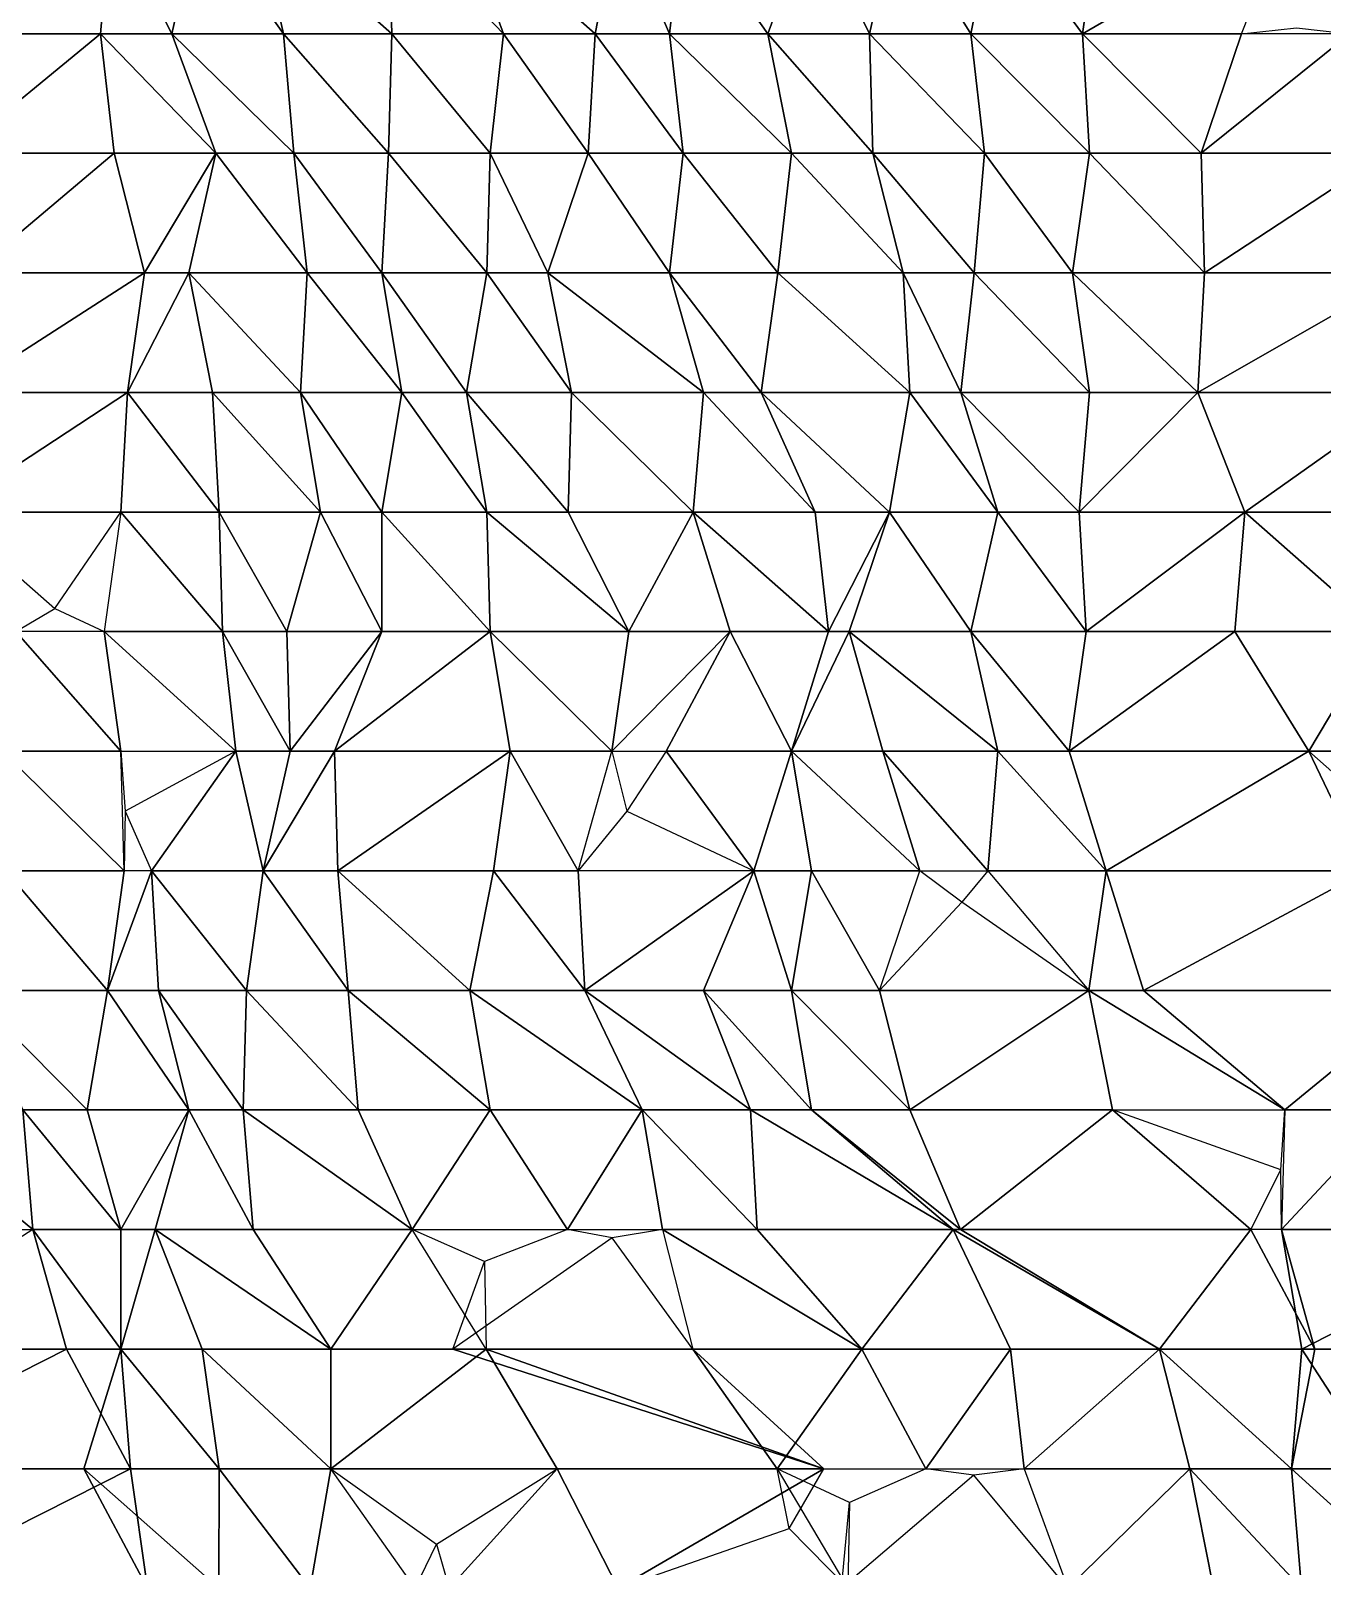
# Model space of a CAD drawing. Header units: metres. Extents: x -317 to 276, y -240 to 234.
# Drawn here: x 91 to 155.8, y 61.1 to 138.2 of the extents above; entities that cross this region are included whole.
import ezdxf

# ---------------------------------------------------------------- set-up
doc = ezdxf.new("R2010")
doc.units = ezdxf.units.M

msp = doc.modelspace()

# ---------------------------------------------------------------- linework, layer by layer
for points in [[(85.04468, 138, -600.3713), (94.540375, 138, -595.50446), (95.048004, 144, -594.5752), (95.0481, 144.0001, -594.5751)], [(85.04468, 138, -600.3713), (95.048004, 144, -594.5752), (88.76727, 144, -593.5571), (88.76737, 144.0001, -593.557)], [(95.048004, 144, -594.5752), (94.540375, 138, -595.50446), (98.1138, 138, -601.47833), (98.1139, 138.0001, -601.4782)], [(95.048004, 144, -594.5752), (98.1138, 138, -601.47833), (99.46747, 144, -599.0005), (99.46757, 144.0001, -599.00037)], [(99.46747, 144, -599.0005), (98.1138, 138, -601.47833), (103.71771, 138, -603.7354), (103.71781, 138.0001, -603.7353)], [(99.46747, 144, -599.0005), (103.71771, 138, -603.7354), (102.364044, 144, -606.2133), (102.36414, 144.0001, -606.2132)], [(102.364044, 144, -606.2133), (109.152405, 138, -606.30225), (108.983185, 144, -606.61194), (108.983284, 144.0001, -606.6118)], [(102.364044, 144, -606.2133), (103.71771, 138, -603.7354), (109.152405, 138, -606.30225), (109.152504, 138.0001, -606.3021)], [(108.983185, 144, -606.61194), (114.75632, 138, -608.5593), (112.55661, 144, -612.5859), (112.55671, 144.0001, -612.58575)], [(108.983185, 144, -606.61194), (109.152405, 138, -606.30225), (114.75632, 138, -608.5593), (114.75642, 138.0001, -608.5592)], [(112.55661, 144, -612.5859), (119.345, 138, -612.6748), (120.52945, 144, -610.5067), (120.52955, 144.0001, -610.5066)], [(112.55661, 144, -612.5859), (114.75632, 138, -608.5593), (119.345, 138, -612.6748), (119.3451, 138.0001, -612.6747)], [(120.52945, 144, -610.5067), (119.345, 138, -612.6748), (123.087616, 138, -618.339), (123.087715, 138.0001, -618.33887)], [(120.52945, 144, -610.5067), (123.087616, 138, -618.339), (123.764435, 144, -617.10004), (123.764534, 144.0001, -617.0999)], [(123.764435, 144, -617.10004), (123.087616, 138, -618.339), (128.01471, 138, -621.835), (128.01482, 138.0001, -621.8349)], [(123.764435, 144, -617.10004), (128.01471, 138, -621.835), (130.21442, 144, -617.8085), (130.21452, 144.0001, -617.80835)], [(130.21442, 144, -617.8085), (128.01471, 138, -621.835), (133.11096, 138, -625.0213), (133.11107, 138.0001, -625.0212)], [(130.21442, 144, -617.8085), (133.11096, 138, -625.0213), (134.46463, 144, -622.5434), (134.46474, 144.0001, -622.5433)], [(134.46463, 144, -622.5434), (133.11096, 138, -625.0213), (138.20724, 138, -628.2076), (138.20735, 138.0001, -628.20746)], [(134.46463, 144, -622.5434), (138.20724, 138, -628.2076), (139.39172, 144, -626.0394), (139.39183, 144.0001, -626.0393)], [(139.39172, 144, -626.0394), (138.20724, 138, -628.2076), (143.81119, 138, -630.46466), (143.8113, 138.0001, -630.46454)], [(139.39172, 144, -626.0394), (143.81119, 138, -630.46466), (144.65723, 144, -628.916), (144.65733, 144.0001, -628.9159)], [(143.81119, 138, -630.46466), (151.784, 138, -628.3855), (154.15292, 144, -624.0492), (154.15303, 144.0001, -624.0491)], [(143.81119, 138, -630.46466), (154.15292, 144, -624.0492), (144.65723, 144, -628.916), (144.65733, 144.0001, -628.9159)], [(87.244415, 132, -596.3447), (94.540375, 138, -595.50446), (85.04468, 138, -600.3713), (85.04478, 138.0001, -600.37115)], [(87.244415, 132, -596.3447), (95.217224, 132, -594.2655), (94.540375, 138, -595.50446), (94.540474, 138.0001, -595.50433)], [(94.540375, 138, -595.50446), (100.31351, 132, -597.4518), (98.1138, 138, -601.47833), (98.1139, 138.0001, -601.4782)], [(94.540375, 138, -595.50446), (95.217224, 132, -594.2655), (100.31351, 132, -597.4518), (100.31361, 132.0001, -597.45166)], [(98.1138, 138, -601.47833), (104.22534, 132, -602.8062), (103.71771, 138, -603.7354), (103.71781, 138.0001, -603.7353)], [(98.1138, 138, -601.47833), (100.31351, 132, -597.4518), (104.22534, 132, -602.8062), (104.22544, 132.0001, -602.8061)], [(103.71771, 138, -603.7354), (108.983185, 132, -606.61194), (109.152405, 138, -606.30225), (109.152504, 138.0001, -606.3021)], [(103.71771, 138, -603.7354), (104.22534, 132, -602.8062), (108.983185, 132, -606.61194), (108.983284, 132.0001, -606.6118)], [(109.152405, 138, -606.30225), (108.983185, 132, -606.61194), (114.0795, 132, -609.7983), (114.0796, 132.0001, -609.79816)], [(109.152405, 138, -606.30225), (114.0795, 132, -609.7983), (114.75632, 138, -608.5593), (114.75642, 138.0001, -608.5592)], [(114.75632, 138, -608.5593), (114.0795, 132, -609.7983), (119.00656, 132, -613.2943), (119.00666, 132.0001, -613.2942)], [(114.75632, 138, -608.5593), (119.00656, 132, -613.2943), (119.345, 138, -612.6748), (119.3451, 138.0001, -612.6747)], [(119.345, 138, -612.6748), (119.00656, 132, -613.2943), (123.764435, 132, -617.10004), (123.764534, 132.0001, -617.0999)], [(119.345, 138, -612.6748), (123.764435, 132, -617.10004), (123.087616, 138, -618.339), (123.087715, 138.0001, -618.33887)], [(123.087616, 138, -618.339), (129.19916, 132, -619.6669), (128.01471, 138, -621.835), (128.01482, 138.0001, -621.8349)], [(123.087616, 138, -618.339), (123.764435, 132, -617.10004), (129.19916, 132, -619.6669), (129.19926, 132.0001, -619.66675)], [(128.01471, 138, -621.835), (133.28018, 132, -624.71155), (133.11096, 138, -625.0213), (133.11107, 138.0001, -625.0212)], [(128.01471, 138, -621.835), (129.19916, 132, -619.6669), (133.28018, 132, -624.71155), (133.28029, 132.0001, -624.7114)], [(133.11096, 138, -625.0213), (138.8841, 132, -626.9686), (138.20724, 138, -628.2076), (138.20735, 138.0001, -628.20746)], [(133.11096, 138, -625.0213), (133.28018, 132, -624.71155), (138.8841, 132, -626.9686), (138.8842, 132.0001, -626.9685)], [(138.20724, 138, -628.2076), (144.1496, 132, -629.8452), (143.81119, 138, -630.46466), (143.8113, 138.0001, -630.46454)], [(138.20724, 138, -628.2076), (138.8841, 132, -626.9686), (144.1496, 132, -629.8452), (144.1497, 132.0001, -629.8451)], [(143.81119, 138, -630.46466), (149.75348, 132, -632.1023), (151.784, 138, -628.3855), (151.7841, 138.0001, -628.3854)], [(143.81119, 138, -630.46466), (144.1496, 132, -629.8452), (149.75348, 132, -632.1023), (149.75359, 132.0001, -632.1022)], [(149.75348, 132, -632.1023), (159.08002, 132, -627.54517), (157.21869, 138, -630.9523), (157.2188, 138.0001, -630.95215)], [(149.75348, 132, -632.1023), (157.21869, 138, -630.9523), (151.784, 138, -628.3855), (151.7841, 138.0001, -628.3854)], [(154.53519, 138.29999, -629.60693), (157.21869, 138, -630.9523), (151.784, 138, -628.3855), (151.7841, 138.0001, -628.3854)], [(88.090454, 126, -594.796), (95.217224, 132, -594.2655), (87.244415, 132, -596.3447), (87.244514, 132.0001, -596.3446)], [(88.090454, 126, -594.796), (96.74011, 126, -591.4779), (95.217224, 132, -594.2655), (95.21732, 132.0001, -594.2654)], [(96.74011, 126, -591.4779), (100.31351, 132, -597.4518), (95.217224, 132, -594.2655), (95.21732, 132.0001, -594.2654)], [(96.74011, 126, -591.4779), (98.95984, 126, -599.9297), (100.31351, 132, -597.4518), (100.31361, 132.0001, -597.45166)], [(100.31351, 132, -597.4518), (98.95984, 126, -599.9297), (104.90219, 126, -601.56726), (104.90229, 126.0001, -601.56714)], [(100.31351, 132, -597.4518), (104.90219, 126, -601.56726), (104.22534, 132, -602.8062), (104.22544, 132.0001, -602.8061)], [(104.22534, 132, -602.8062), (108.644775, 126, -607.23145), (108.983185, 132, -606.61194), (108.983284, 132.0001, -606.6118)], [(104.22534, 132, -602.8062), (104.90219, 126, -601.56726), (108.644775, 126, -607.23145), (108.644875, 126.0001, -607.2313)], [(108.983185, 132, -606.61194), (108.644775, 126, -607.23145), (113.91028, 126, -610.10803), (113.91038, 126.0001, -610.1079)], [(108.983185, 132, -606.61194), (113.91028, 126, -610.10803), (114.0795, 132, -609.7983), (114.0796, 132.0001, -609.79816)], [(114.0795, 132, -609.7983), (113.91028, 126, -610.10803), (116.976074, 126, -617.0111), (116.97617, 126.0001, -617.011)], [(114.0795, 132, -609.7983), (116.976074, 126, -617.0111), (119.00656, 132, -613.2943), (119.00666, 132.0001, -613.2942)], [(119.00656, 132, -613.2943), (116.976074, 126, -617.0111), (123.087616, 126, -618.339), (123.087715, 126.0001, -618.33887)], [(119.00656, 132, -613.2943), (123.087616, 126, -618.339), (123.764435, 132, -617.10004), (123.764534, 132.0001, -617.0999)], [(123.764435, 132, -617.10004), (123.087616, 126, -618.339), (128.52234, 126, -620.90576), (128.52245, 126.0001, -620.90564)], [(123.764435, 132, -617.10004), (128.52234, 126, -620.90576), (129.19916, 132, -619.6669), (129.19926, 132.0001, -619.66675)], [(129.19916, 132, -619.6669), (128.52234, 126, -620.90576), (134.80304, 126, -621.92395), (134.80315, 126.0001, -621.9238)], [(129.19916, 132, -619.6669), (134.80304, 126, -621.92395), (133.28018, 132, -624.71155), (133.28029, 132.0001, -624.7114)], [(133.28018, 132, -624.71155), (138.37646, 126, -627.8978), (138.8841, 132, -626.9686), (138.8842, 132.0001, -626.9685)], [(133.28018, 132, -624.71155), (134.80304, 126, -621.92395), (138.37646, 126, -627.8978), (138.37657, 126.0001, -627.8977)], [(138.8841, 132, -626.9686), (138.37646, 126, -627.8978), (143.30356, 126, -631.39386), (143.30367, 126.0001, -631.39374)], [(138.8841, 132, -626.9686), (143.30356, 126, -631.39386), (144.1496, 132, -629.8452), (144.1497, 132.0001, -629.8451)], [(144.1496, 132, -629.8452), (143.30356, 126, -631.39386), (149.9227, 126, -631.79254), (149.9228, 126.0001, -631.7924)], [(144.1496, 132, -629.8452), (149.9227, 126, -631.79254), (149.75348, 132, -632.1023), (149.75359, 132.0001, -632.1022)], [(149.9227, 126, -631.79254), (159.08002, 132, -627.54517), (149.75348, 132, -632.1023), (149.75359, 132.0001, -632.1022)], [(149.9227, 126, -631.79254), (160.09525, 126, -625.68677), (159.08002, 132, -627.54517), (159.08012, 132.0001, -627.54504)], [(87.413605, 120, -596.035), (95.89404, 120, -593.02655), (96.74011, 126, -591.4779), (96.74021, 126.0001, -591.4778)], [(87.413605, 120, -596.035), (96.74011, 126, -591.4779), (88.090454, 126, -594.796), (88.09055, 126.0001, -594.7959)], [(95.89404, 120, -593.02655), (100.14432, 120, -597.76154), (98.95984, 126, -599.9297), (98.95994, 126.0001, -599.92957)], [(95.89404, 120, -593.02655), (98.95984, 126, -599.9297), (96.74011, 126, -591.4779), (96.74021, 126.0001, -591.4778)], [(98.95984, 126, -599.9297), (104.56375, 120, -602.18677), (104.90219, 126, -601.56726), (104.90229, 126.0001, -601.56714)], [(98.95984, 126, -599.9297), (100.14432, 120, -597.76154), (104.56375, 120, -602.18677), (104.56385, 120.0001, -602.18665)], [(104.90219, 126, -601.56726), (104.56375, 120, -602.18677), (109.660034, 120, -605.37305), (109.66013, 120.0001, -605.3729)], [(104.90219, 126, -601.56726), (109.660034, 120, -605.37305), (108.644775, 126, -607.23145), (108.644875, 126.0001, -607.2313)], [(108.644775, 126, -607.23145), (112.89502, 120, -611.96643), (113.91028, 126, -610.10803), (113.91038, 126.0001, -610.1079)], [(108.644775, 126, -607.23145), (109.660034, 120, -605.37305), (112.89502, 120, -611.96643), (112.89512, 120.0001, -611.9663)], [(113.91028, 126, -610.10803), (112.89502, 120, -611.96643), (118.16052, 120, -614.84296), (118.16062, 120.0001, -614.84283)], [(113.91028, 126, -610.10803), (118.16052, 120, -614.84296), (116.976074, 126, -617.0111), (116.97617, 126.0001, -617.011)], [(116.976074, 126, -617.0111), (124.77969, 120, -615.24164), (123.087616, 126, -618.339), (123.087715, 126.0001, -618.33887)], [(116.976074, 126, -617.0111), (118.16052, 120, -614.84296), (124.77969, 120, -615.24164), (124.77979, 120.0001, -615.2415)], [(123.087616, 126, -618.339), (127.67627, 120, -622.45447), (128.52234, 126, -620.90576), (128.52245, 126.0001, -620.90564)], [(123.087616, 126, -618.339), (124.77969, 120, -615.24164), (127.67627, 120, -622.45447), (127.67637, 120.0001, -622.45435)], [(128.52234, 126, -620.90576), (127.67627, 120, -622.45447), (135.14148, 120, -621.30444), (135.14159, 120.0001, -621.3043)], [(128.52234, 126, -620.90576), (135.14148, 120, -621.30444), (134.80304, 126, -621.92395), (134.80315, 126.0001, -621.9238)], [(134.80304, 126, -621.92395), (137.69962, 120, -629.1368), (138.37646, 126, -627.8978), (138.37657, 126.0001, -627.8977)], [(134.80304, 126, -621.92395), (135.14148, 120, -621.30444), (137.69962, 120, -629.1368), (137.69972, 120.0001, -629.13666)], [(138.37646, 126, -627.8978), (137.69962, 120, -629.1368), (144.1496, 120, -629.8452), (144.1497, 120.0001, -629.8451)], [(138.37646, 126, -627.8978), (144.1496, 120, -629.8452), (143.30356, 126, -631.39386), (143.30367, 126.0001, -631.39374)], [(143.30356, 126, -631.39386), (149.58429, 120, -632.412), (149.9227, 126, -631.79254), (149.9228, 126.0001, -631.7924)], [(143.30356, 126, -631.39386), (144.1496, 120, -629.8452), (149.58429, 120, -632.412), (149.5844, 120.0001, -632.41187)], [(149.58429, 120, -632.412), (160.43369, 120, -625.0673), (160.09525, 126, -625.68677), (160.09535, 126.0001, -625.68665)], [(149.58429, 120, -632.412), (160.09525, 126, -625.68677), (149.9227, 126, -631.79254), (149.9228, 126.0001, -631.7924)], [(86.736786, 114, -597.2739), (95.55563, 114, -593.646), (95.89404, 120, -593.02655), (95.89414, 120.0001, -593.0264)], [(86.736786, 114, -597.2739), (95.89404, 120, -593.02655), (87.413605, 120, -596.035), (87.413704, 120.0001, -596.03485)], [(95.89404, 120, -593.02655), (95.55563, 114, -593.646), (100.48273, 114, -597.1421), (100.48283, 114.0001, -597.14197)], [(95.89404, 120, -593.02655), (100.48273, 114, -597.1421), (100.14432, 120, -597.76154), (100.14442, 120.0001, -597.7614)], [(100.14432, 120, -597.76154), (105.57901, 114, -600.32837), (104.56375, 120, -602.18677), (104.56385, 120.0001, -602.18665)], [(100.14432, 120, -597.76154), (100.48273, 114, -597.1421), (105.57901, 114, -600.32837), (105.57911, 114.0001, -600.32825)], [(104.56375, 120, -602.18677), (108.644775, 114, -607.23145), (109.660034, 120, -605.37305), (109.66013, 120.0001, -605.3729)], [(104.56375, 120, -602.18677), (105.57901, 114, -600.32837), (108.644775, 114, -607.23145), (108.644875, 114.0001, -607.2313)], [(109.660034, 120, -605.37305), (108.644775, 114, -607.23145), (113.91028, 114, -610.10803), (113.91038, 114.0001, -610.1079)], [(109.660034, 120, -605.37305), (113.91028, 114, -610.10803), (112.89502, 120, -611.96643), (112.89512, 120.0001, -611.9663)], [(112.89502, 120, -611.96643), (117.99133, 114, -615.1527), (118.16052, 120, -614.84296), (118.16062, 120.0001, -614.84283)], [(112.89502, 120, -611.96643), (113.91028, 114, -610.10803), (117.99133, 114, -615.1527), (117.99143, 114.0001, -615.1526)], [(118.16052, 120, -614.84296), (117.99133, 114, -615.1527), (124.272064, 114, -616.17084), (124.27216, 114.0001, -616.1707)], [(118.16052, 120, -614.84296), (124.272064, 114, -616.17084), (124.77969, 120, -615.24164), (124.77979, 120.0001, -615.2415)], [(124.77969, 120, -615.24164), (124.272064, 114, -616.17084), (130.38364, 114, -617.4987), (130.38374, 114.0001, -617.4986)], [(124.77969, 120, -615.24164), (130.38364, 114, -617.4987), (127.67627, 120, -622.45447), (127.67637, 120.0001, -622.45435)], [(127.67627, 120, -622.45447), (134.12622, 114, -623.1629), (135.14148, 120, -621.30444), (135.14159, 120.0001, -621.3043)], [(127.67627, 120, -622.45447), (130.38364, 114, -617.4987), (134.12622, 114, -623.1629), (134.12633, 114.0001, -623.1628)], [(135.14148, 120, -621.30444), (134.12622, 114, -623.1629), (139.56091, 114, -625.72974), (139.56102, 114.0001, -625.7296)], [(135.14148, 120, -621.30444), (139.56091, 114, -625.72974), (137.69962, 120, -629.1368), (137.69972, 120.0001, -629.13666)], [(137.69962, 120, -629.1368), (143.64197, 114, -630.7744), (144.1496, 120, -629.8452), (144.1497, 120.0001, -629.8451)], [(137.69962, 120, -629.1368), (139.56091, 114, -625.72974), (143.64197, 114, -630.7744), (143.64207, 114.0001, -630.7743)], [(143.64197, 114, -630.7744), (151.95319, 114, -628.07574), (149.58429, 120, -632.412), (149.5844, 120.0001, -632.41187)], [(143.64197, 114, -630.7744), (149.58429, 120, -632.412), (144.1496, 120, -629.8452), (144.1497, 120.0001, -629.8451)], [(151.95319, 114, -628.07574), (160.43369, 120, -625.0673), (149.58429, 120, -632.412), (149.5844, 120.0001, -632.41187)], [(151.95319, 114, -628.07574), (159.2492, 114, -627.2355), (160.43369, 120, -625.0673), (160.43379, 120.0001, -625.0672)], [(86.736786, 114, -597.2739), (92.23953, 109.15384, -593.4586), (95.55563, 114, -593.646), (95.55573, 114.0001, -593.6459)], [(95.55563, 114, -593.646), (94.709595, 108, -595.1947), (100.65192, 108, -596.83234), (100.652016, 108.0001, -596.8322)], [(95.55563, 114, -593.646), (100.65192, 108, -596.83234), (100.48273, 114, -597.1421), (100.48283, 114.0001, -597.14197)], [(100.48273, 114, -597.1421), (103.88693, 108, -603.42566), (105.57901, 114, -600.32837), (105.57911, 114.0001, -600.32825)], [(100.48273, 114, -597.1421), (100.65192, 108, -596.83234), (103.88693, 108, -603.42566), (103.88703, 108.0001, -603.42554)], [(105.57901, 114, -600.32837), (103.88693, 108, -603.42566), (108.644775, 108, -607.23145), (108.644875, 108.0001, -607.2313)], [(105.57901, 114, -600.32837), (108.644775, 108, -607.23145), (108.644775, 114, -607.23145), (108.644875, 114.0001, -607.2313)], [(108.644775, 114, -607.23145), (114.0795, 108, -609.7983), (113.91028, 114, -610.10803), (113.91038, 114.0001, -610.1079)], [(108.644775, 114, -607.23145), (108.644775, 108, -607.23145), (114.0795, 108, -609.7983), (114.0796, 108.0001, -609.79816)], [(121.03708, 108, -609.57745), (117.99133, 114, -615.1527), (113.91028, 114, -610.10803), (113.91038, 114.0001, -610.1079)], [(121.03708, 108, -609.57745), (113.91028, 114, -610.10803), (114.0795, 108, -609.7983), (114.0796, 108.0001, -609.79816)], [(124.272064, 114, -616.17084), (117.99133, 114, -615.1527), (121.03708, 108, -609.57745), (121.03718, 108.0001, -609.57733)], [(124.272064, 114, -616.17084), (121.03708, 108, -609.57745), (126.13336, 108, -612.7638), (126.13346, 108.0001, -612.7637)], [(124.272064, 114, -616.17084), (131.06046, 108, -616.25977), (130.38364, 114, -617.4987), (130.38374, 114.0001, -617.4986)], [(124.272064, 114, -616.17084), (126.13336, 108, -612.7638), (131.06046, 108, -616.25977), (131.06056, 108.0001, -616.25964)], [(131.06046, 108, -616.25977), (134.12622, 114, -623.1629), (130.38364, 114, -617.4987), (130.38374, 114.0001, -617.4986)], [(131.06046, 108, -616.25977), (132.0957, 108, -626.8797), (134.12622, 114, -623.1629), (134.12633, 114.0001, -623.1628)], [(134.12622, 114, -623.1629), (132.0957, 108, -626.8797), (138.20724, 108, -628.2076), (138.20735, 108.0001, -628.20746)], [(134.12622, 114, -623.1629), (138.20724, 108, -628.2076), (139.56091, 114, -625.72974), (139.56102, 114.0001, -625.7296)], [(139.56091, 114, -625.72974), (138.20724, 108, -628.2076), (143.98038, 108, -630.1549), (143.98048, 108.0001, -630.1548)], [(139.56091, 114, -625.72974), (143.98038, 108, -630.1549), (143.64197, 114, -630.7744), (143.64207, 114.0001, -630.7743)], [(143.98038, 108, -630.1549), (151.95319, 114, -628.07574), (143.64197, 114, -630.7744), (143.64207, 114.0001, -630.7743)], [(143.98038, 108, -630.1549), (151.44559, 108, -629.00494), (151.95319, 114, -628.07574), (151.9533, 114.0001, -628.0756)], [(151.95319, 114, -628.07574), (151.44559, 108, -629.00494), (158.74158, 108, -628.1647), (158.74168, 108.0001, -628.16455)], [(151.95319, 114, -628.07574), (158.74158, 108, -628.1647), (159.2492, 114, -627.2355), (159.24931, 114.0001, -627.23535)], [(92.23953, 109.15384, -593.4586), (94.709595, 108, -595.1947), (90.29016, 108, -590.7695), (90.29026, 108.0001, -590.76935)], [(90.29016, 108, -590.7695), (89.61334, 102, -592.0084), (95.55563, 102, -593.646), (95.55573, 102.0001, -593.6459)], [(90.29016, 108, -590.7695), (95.55563, 102, -593.646), (94.709595, 108, -595.1947), (94.709694, 108.0001, -595.1946)], [(94.709595, 108, -595.1947), (101.328766, 102, -595.5934), (100.65192, 108, -596.83234), (100.652016, 108.0001, -596.8322)], [(94.709595, 108, -595.1947), (95.55563, 102, -593.646), (101.328766, 102, -595.5934), (101.328865, 102.0001, -595.59326)], [(100.65192, 108, -596.83234), (104.05615, 102, -603.11597), (103.88693, 108, -603.42566), (103.88703, 108.0001, -603.42554)], [(100.65192, 108, -596.83234), (101.328766, 102, -595.5934), (104.05615, 102, -603.11597), (104.05625, 102.0001, -603.11584)], [(104.05615, 102, -603.11597), (108.644775, 108, -607.23145), (103.88693, 108, -603.42566), (103.88703, 108.0001, -603.42554)], [(104.05615, 102, -603.11597), (106.27585, 102, -611.56775), (108.644775, 108, -607.23145), (108.644875, 108.0001, -607.2313)], [(106.27585, 102, -611.56775), (115.09473, 102, -607.9398), (114.0795, 108, -609.7983), (114.0796, 108.0001, -609.79816)], [(106.27585, 102, -611.56775), (114.0795, 108, -609.7983), (108.644775, 108, -607.23145), (108.644875, 108.0001, -607.2313)], [(114.0795, 108, -609.7983), (120.19104, 102, -611.12616), (121.03708, 108, -609.57745), (121.03718, 108.0001, -609.57733)], [(114.0795, 108, -609.7983), (115.09473, 102, -607.9398), (120.19104, 102, -611.12616), (120.19114, 102.0001, -611.12604)], [(120.19104, 102, -611.12616), (122.918396, 102, -618.64874), (126.13336, 108, -612.7638), (126.13346, 108.0001, -612.7637)], [(120.19104, 102, -611.12616), (126.13336, 108, -612.7638), (121.03708, 108, -609.57745), (121.03718, 108.0001, -609.57733)], [(126.13336, 108, -612.7638), (122.918396, 102, -618.64874), (129.19916, 102, -619.6669), (129.19926, 102.0001, -619.66675)], [(126.13336, 108, -612.7638), (129.19916, 102, -619.6669), (131.06046, 108, -616.25977), (131.06056, 108.0001, -616.25964)], [(129.19916, 102, -619.6669), (133.78778, 102, -623.78235), (132.0957, 108, -626.8797), (132.09581, 108.0001, -626.8796)], [(129.19916, 102, -619.6669), (132.0957, 108, -626.8797), (131.06046, 108, -616.25977), (131.06056, 108.0001, -616.25964)], [(132.0957, 108, -626.8797), (139.56091, 102, -625.72974), (138.20724, 108, -628.2076), (138.20735, 108.0001, -628.20746)], [(132.0957, 108, -626.8797), (133.78778, 102, -623.78235), (139.56091, 102, -625.72974), (139.56102, 102.0001, -625.7296)], [(138.20724, 108, -628.2076), (143.13434, 102, -631.7036), (143.98038, 108, -630.1549), (143.98048, 108.0001, -630.1548)], [(138.20724, 108, -628.2076), (139.56091, 102, -625.72974), (143.13434, 102, -631.7036), (143.13445, 102.0001, -631.7035)], [(143.13434, 102, -631.7036), (155.16818, 102, -622.1908), (151.44559, 108, -629.00494), (151.4457, 108.0001, -629.0048)], [(143.13434, 102, -631.7036), (151.44559, 108, -629.00494), (143.98038, 108, -630.1549), (143.98048, 108.0001, -630.1548)], [(158.74158, 108, -628.1647), (151.44559, 108, -629.00494), (155.16818, 102, -622.1908), (155.16829, 102.0001, -622.1907)], [(158.74158, 108, -628.1647), (155.16818, 102, -622.1908), (159.41843, 102, -626.9257), (159.41853, 102.0001, -626.9256)], [(89.61334, 102, -592.0084), (95.72485, 96, -593.3363), (95.55563, 102, -593.646), (95.55573, 102.0001, -593.6459)], [(89.61334, 102, -592.0084), (89.78253, 96, -591.69867), (95.72485, 96, -593.3363), (95.72495, 96.0001, -593.3362)], [(95.72485, 96, -593.3363), (95.55563, 102, -593.646), (95.77771, 99, -593.72095), (95.77781, 99.0001, -593.7208)], [(101.328766, 102, -595.5934), (95.77771, 99, -593.72095), (97.09854, 96, -603.3368), (97.09864, 96.0001, -603.3367)], [(101.328766, 102, -595.5934), (97.09854, 96, -603.3368), (102.70245, 96, -605.5938), (102.70255, 96.0001, -605.5937)], [(101.328766, 102, -595.5934), (102.70245, 96, -605.5938), (104.05615, 102, -603.11597), (104.05625, 102.0001, -603.11584)], [(102.70245, 96, -605.5938), (106.44507, 96, -611.258), (106.27585, 102, -611.56775), (106.27595, 102.0001, -611.5676)], [(102.70245, 96, -605.5938), (106.27585, 102, -611.56775), (104.05615, 102, -603.11597), (104.05625, 102.0001, -603.11584)], [(106.44507, 96, -611.258), (115.09473, 102, -607.9398), (106.27585, 102, -611.56775), (106.27595, 102.0001, -611.5676)], [(106.44507, 96, -611.258), (114.24869, 96, -609.4885), (115.09473, 102, -607.9398), (115.094826, 102.0001, -607.9397)], [(115.09473, 102, -607.9398), (114.24869, 96, -609.4885), (118.49893, 96, -614.2235), (118.49903, 96.0001, -614.2234)], [(115.09473, 102, -607.9398), (118.49893, 96, -614.2235), (120.19104, 102, -611.12616), (120.19114, 102.0001, -611.12604)], [(120.19104, 102, -611.12616), (120.94861, 99, -613.2157), (118.49893, 96, -614.2235), (118.49903, 96.0001, -614.2234)], [(127.31784, 96, -610.5956), (122.918396, 102, -618.64874), (120.94861, 99, -613.2157), (120.94871, 99.0001, -613.2156)], [(129.19916, 102, -619.6669), (122.918396, 102, -618.64874), (127.31784, 96, -610.5956), (127.31794, 96.0001, -610.59546)], [(129.19916, 102, -619.6669), (127.31784, 96, -610.5956), (130.21442, 96, -617.8085), (130.21452, 96.0001, -617.80835)], [(129.19916, 102, -619.6669), (135.64911, 96, -620.37524), (133.78778, 102, -623.78235), (133.78789, 102.0001, -623.7822)], [(129.19916, 102, -619.6669), (130.21442, 96, -617.8085), (135.64911, 96, -620.37524), (135.64922, 96.0001, -620.3751)], [(133.78778, 102, -623.78235), (139.05328, 96, -626.65894), (139.56091, 102, -625.72974), (139.56102, 102.0001, -625.7296)], [(133.78778, 102, -623.78235), (135.64911, 96, -620.37524), (139.05328, 96, -626.65894), (139.05339, 96.0001, -626.6588)], [(139.56091, 102, -625.72974), (139.05328, 96, -626.65894), (144.99564, 96, -628.2965), (144.99574, 96.0001, -628.2964)], [(139.56091, 102, -625.72974), (144.99564, 96, -628.2965), (143.13434, 102, -631.7036), (143.13445, 102.0001, -631.7035)], [(144.99564, 96, -628.2965), (155.16818, 102, -622.1908), (143.13434, 102, -631.7036), (143.13445, 102.0001, -631.7035)], [(144.99564, 96, -628.2965), (158.04474, 96, -616.9253), (155.16818, 102, -622.1908), (155.16829, 102.0001, -622.1907)], [(155.16818, 102, -622.1908), (161.95654, 96, -622.27966), (159.41843, 102, -626.9257), (159.41853, 102.0001, -626.9256)], [(155.16818, 102, -622.1908), (158.04474, 96, -616.9253), (161.95654, 96, -622.27966), (161.95665, 96.0001, -622.27954)], [(89.78253, 96, -591.69867), (87.921234, 90, -595.1058), (94.878815, 90, -594.88495), (94.878914, 90.0001, -594.8848)], [(89.78253, 96, -591.69867), (94.878815, 90, -594.88495), (95.72485, 96, -593.3363), (95.72495, 96.0001, -593.3362)], [(94.878815, 90, -594.88495), (97.43695, 90, -602.7173), (97.09854, 96, -603.3368), (97.09864, 96.0001, -603.3367)], [(94.878815, 90, -594.88495), (97.09854, 96, -603.3368), (95.72485, 96, -593.3363), (95.72495, 96.0001, -593.3362)], [(97.09854, 96, -603.3368), (101.856415, 90, -607.1425), (102.70245, 96, -605.5938), (102.70255, 96.0001, -605.5937)], [(97.09854, 96, -603.3368), (97.43695, 90, -602.7173), (101.856415, 90, -607.1425), (101.856514, 90.0001, -607.1424)], [(102.70245, 96, -605.5938), (101.856415, 90, -607.1425), (106.9527, 90, -610.3288), (106.9528, 90.0001, -610.3287)], [(102.70245, 96, -605.5938), (106.9527, 90, -610.3288), (106.44507, 96, -611.258), (106.44517, 96.0001, -611.2579)], [(106.44507, 96, -611.258), (113.06424, 90, -611.6567), (114.24869, 96, -609.4885), (114.24879, 96.0001, -609.4884)], [(106.44507, 96, -611.258), (106.9527, 90, -610.3288), (113.06424, 90, -611.6567), (113.06434, 90.0001, -611.65656)], [(114.24869, 96, -609.4885), (113.06424, 90, -611.6567), (118.83737, 90, -613.604), (118.83747, 90.0001, -613.6039)], [(114.24869, 96, -609.4885), (118.83737, 90, -613.604), (118.49893, 96, -614.2235), (118.49903, 96.0001, -614.2234)], [(118.83737, 90, -613.604), (127.31784, 96, -610.5956), (118.49893, 96, -614.2235), (118.49903, 96.0001, -614.2234)], [(118.83737, 90, -613.604), (124.77969, 90, -615.24164), (127.31784, 96, -610.5956), (127.31794, 96.0001, -610.59546)], [(127.31784, 96, -610.5956), (124.77969, 90, -615.24164), (129.19916, 90, -619.6669), (129.19926, 90.0001, -619.66675)], [(127.31784, 96, -610.5956), (129.19916, 90, -619.6669), (130.21442, 96, -617.8085), (130.21452, 96.0001, -617.80835)], [(130.21442, 96, -617.8085), (129.19916, 90, -619.6669), (133.61859, 90, -624.0921), (133.6187, 90.0001, -624.092)], [(130.21442, 96, -617.8085), (133.61859, 90, -624.0921), (135.64911, 96, -620.37524), (135.64922, 96.0001, -620.3751)], [(139.05328, 96, -626.65894), (137.75006, 94.42856, -622.787), (135.64911, 96, -620.37524), (135.64922, 96.0001, -620.3751)], [(144.99564, 96, -628.2965), (139.05328, 96, -626.65894), (144.12958, 90, -617.3668), (144.12968, 90.0001, -617.3667)], [(144.99564, 96, -628.2965), (144.12958, 90, -617.3668), (146.85693, 90, -624.8894), (146.85704, 90.0001, -624.8893)], [(146.85693, 90, -624.8894), (158.04474, 96, -616.9253), (144.99564, 96, -628.2965), (144.99574, 96.0001, -628.2964)], [(146.85693, 90, -624.8894), (161.2597, 90, -611.0403), (158.04474, 96, -616.9253), (158.04485, 96.0001, -616.9252)], [(137.75006, 94.42856, -622.787), (133.61859, 90, -624.0921), (144.12958, 90, -617.3668), (144.12968, 90.0001, -617.3667)], [(87.921234, 90, -595.1058), (93.863556, 84, -596.7434), (94.878815, 90, -594.88495), (94.878914, 90.0001, -594.8848)], [(87.921234, 90, -595.1058), (90.6286, 84, -590.15), (93.863556, 84, -596.7434), (93.863655, 84.0001, -596.7433)], [(94.878815, 90, -594.88495), (93.863556, 84, -596.7434), (98.95984, 84, -599.9297), (98.95994, 84.0001, -599.92957)], [(94.878815, 90, -594.88495), (98.95984, 84, -599.9297), (97.43695, 90, -602.7173), (97.43705, 90.0001, -602.71716)], [(97.43695, 90, -602.7173), (101.687225, 84, -607.4523), (101.856415, 90, -607.1425), (101.856514, 90.0001, -607.1424)], [(97.43695, 90, -602.7173), (98.95984, 84, -599.9297), (101.687225, 84, -607.4523), (101.687325, 84.0001, -607.45215)], [(101.856415, 90, -607.1425), (101.687225, 84, -607.4523), (107.46033, 84, -609.3996), (107.46043, 84.0001, -609.3995)], [(101.856415, 90, -607.1425), (107.46033, 84, -609.3996), (106.9527, 90, -610.3288), (106.9528, 90.0001, -610.3287)], [(106.9527, 90, -610.3288), (114.0795, 84, -609.7983), (113.06424, 90, -611.6567), (113.06434, 90.0001, -611.65656)], [(106.9527, 90, -610.3288), (107.46033, 84, -609.3996), (114.0795, 84, -609.7983), (114.0796, 84.0001, -609.79816)], [(113.06424, 90, -611.6567), (121.71393, 84, -608.3385), (118.83737, 90, -613.604), (118.83747, 90.0001, -613.6039)], [(113.06424, 90, -611.6567), (114.0795, 84, -609.7983), (121.71393, 84, -608.3385), (121.71403, 84.0001, -608.3384)], [(118.83737, 90, -613.604), (127.14862, 84, -610.90533), (124.77969, 90, -615.24164), (124.77979, 90.0001, -615.2415)], [(118.83737, 90, -613.604), (121.71393, 84, -608.3385), (127.14862, 84, -610.90533), (127.14872, 84.0001, -610.9052)], [(124.77969, 90, -615.24164), (130.21442, 84, -617.8085), (129.19916, 90, -619.6669), (129.19926, 90.0001, -619.66675)], [(124.77969, 90, -615.24164), (127.14862, 84, -610.90533), (130.21442, 84, -617.8085), (130.21452, 84.0001, -617.80835)], [(129.19916, 90, -619.6669), (135.14148, 84, -621.30444), (133.61859, 90, -624.0921), (133.6187, 90.0001, -624.092)], [(129.19916, 90, -619.6669), (130.21442, 84, -617.8085), (135.14148, 84, -621.30444), (135.14159, 84.0001, -621.3043)], [(135.14148, 84, -621.30444), (144.12958, 90, -617.3668), (133.61859, 90, -624.0921), (133.6187, 90.0001, -624.092)], [(135.14148, 84, -621.30444), (145.31403, 84, -615.1987), (144.12958, 90, -617.3668), (144.12968, 90.0001, -617.3667)], [(153.96371, 84, -611.88055), (146.85693, 90, -624.8894), (144.12958, 90, -617.3668), (144.12968, 90.0001, -617.3667)], [(153.96371, 84, -611.88055), (144.12958, 90, -617.3668), (145.31403, 84, -615.1987), (145.31413, 84.0001, -615.1986)], [(153.96371, 84, -611.88055), (161.2597, 90, -611.0403), (146.85693, 90, -624.8894), (146.85704, 90.0001, -624.8893)], [(153.96371, 84, -611.88055), (159.3984, 84, -614.4474), (161.2597, 90, -611.0403), (161.25981, 90.0001, -611.04016)], [(83.84021, 84, -590.06104), (91.1362, 78, -589.2208), (90.6286, 84, -590.15), (90.6287, 84.0001, -590.1499)], [(83.84021, 84, -590.06104), (85.8707, 78, -586.34424), (91.1362, 78, -589.2208), (91.1363, 78.0001, -589.2207)], [(90.6286, 84, -590.15), (95.55563, 78, -593.646), (93.863556, 84, -596.7434), (93.863655, 84.0001, -596.7433)], [(90.6286, 84, -590.15), (91.1362, 78, -589.2208), (95.55563, 78, -593.646), (95.55573, 78.0001, -593.6459)], [(95.55563, 78, -593.646), (98.95984, 84, -599.9297), (93.863556, 84, -596.7434), (93.863655, 84.0001, -596.7433)], [(95.55563, 78, -593.646), (97.26776, 78, -603.02704), (98.95984, 84, -599.9297), (98.95994, 84.0001, -599.92957)], [(98.95984, 84, -599.9297), (97.26776, 78, -603.02704), (102.194824, 78, -606.523), (102.19492, 78.0001, -606.5229)], [(98.95984, 84, -599.9297), (102.194824, 78, -606.523), (101.687225, 84, -607.4523), (101.687325, 84.0001, -607.45215)], [(101.687225, 84, -607.4523), (110.16766, 78, -604.44385), (107.46033, 84, -609.3996), (107.46043, 84.0001, -609.3995)], [(101.687225, 84, -607.4523), (102.194824, 78, -606.523), (110.16766, 78, -604.44385), (110.16776, 78.0001, -604.4437)], [(114.0795, 84, -609.7983), (107.46033, 84, -609.3996), (110.16766, 78, -604.44385), (110.16776, 78.0001, -604.4437)], [(114.0795, 84, -609.7983), (110.16766, 78, -604.44385), (117.97128, 78, -602.6744), (117.97138, 78.0001, -602.67426)], [(121.71393, 84, -608.3385), (114.0795, 84, -609.7983), (117.97128, 78, -602.6744), (117.97138, 78.0001, -602.67426)], [(121.71393, 84, -608.3385), (117.97128, 78, -602.6744), (122.72916, 78, -606.4801), (122.729256, 78.0001, -606.48)], [(121.71393, 84, -608.3385), (127.48706, 78, -610.2859), (127.14862, 84, -610.90533), (127.14872, 84.0001, -610.9052)], [(121.71393, 84, -608.3385), (122.72916, 78, -606.4801), (127.48706, 78, -610.2859), (127.48716, 78.0001, -610.28577)], [(137.3212, 78, -604.79956), (130.21442, 84, -617.8085), (127.14862, 84, -610.90533), (127.14872, 84.0001, -610.9052)], [(137.3212, 78, -604.79956), (127.14862, 84, -610.90533), (127.48706, 78, -610.2859), (127.48716, 78.0001, -610.28577)], [(137.6796, 78, -616.65845), (135.14148, 84, -621.30444), (130.21442, 84, -617.8085), (130.21452, 84.0001, -617.80835)], [(137.6796, 78, -616.65845), (130.21442, 84, -617.8085), (137.3212, 78, -604.79956), (137.3213, 78.0001, -604.79944)], [(137.6796, 78, -616.65845), (145.31403, 84, -615.1987), (135.14148, 84, -621.30444), (135.14159, 84.0001, -621.3043)], [(137.6796, 78, -616.65845), (152.25162, 78, -602.4996), (145.31403, 84, -615.1987), (145.31413, 84.0001, -615.1986)], [(152.25162, 78, -602.4996), (153.75778, 81, -611.9596), (145.31403, 84, -615.1987), (145.31413, 84.0001, -615.1986)], [(153.96371, 84, -611.88055), (153.7945, 78, -612.1903), (153.75778, 81, -611.9596), (153.75789, 81.0001, -611.9595)], [(153.7945, 78, -612.1903), (166.50519, 78, -601.43854), (159.3984, 84, -614.4474), (159.39851, 84.0001, -614.44727)], [(153.7945, 78, -612.1903), (159.3984, 84, -614.4474), (153.96371, 84, -611.88055), (153.96382, 84.0001, -611.88043)], [(91.1362, 78, -589.2208), (81.80969, 72, -593.7779), (92.82831, 72, -586.1234), (92.82841, 72.0001, -586.1233)], [(91.1362, 78, -589.2208), (95.55563, 72, -593.646), (95.55563, 78, -593.646), (95.55573, 78.0001, -593.6459)], [(91.1362, 78, -589.2208), (92.82831, 72, -586.1234), (95.55563, 72, -593.646), (95.55573, 72.0001, -593.6459)], [(95.55563, 72, -593.646), (99.63669, 72, -598.69073), (97.26776, 78, -603.02704), (97.26786, 78.0001, -603.0269)], [(95.55563, 72, -593.646), (97.26776, 78, -603.02704), (95.55563, 78, -593.646), (95.55573, 78.0001, -593.6459)], [(106.08664, 72, -599.3991), (102.194824, 78, -606.523), (97.26776, 78, -603.02704), (97.26786, 78.0001, -603.0269)], [(106.08664, 72, -599.3991), (97.26776, 78, -603.02704), (99.63669, 72, -598.69073), (99.63679, 72.0001, -598.6906)], [(110.16766, 78, -604.44385), (102.194824, 78, -606.523), (106.08664, 72, -599.3991), (106.08674, 72.0001, -599.399)], [(110.16766, 78, -604.44385), (106.08664, 72, -599.3991), (113.89026, 72, -597.62964), (113.89036, 72.0001, -597.6295)], [(117.97128, 78, -602.6744), (113.79755, 76.39285, -604.0569), (110.16766, 78, -604.44385), (110.16776, 78.0001, -604.4437)], [(122.72916, 78, -606.4801), (120.20267, 77.58139, -604.84735), (117.97128, 78, -602.6744), (117.97138, 78.0001, -602.67426)], [(132.73251, 72, -600.6841), (127.48706, 78, -610.2859), (122.72916, 78, -606.4801), (122.729256, 78.0001, -606.48)], [(132.73251, 72, -600.6841), (122.72916, 78, -606.4801), (124.252045, 72, -603.6925), (124.252144, 72.0001, -603.6924)], [(137.3212, 78, -604.79956), (127.48706, 78, -610.2859), (132.73251, 72, -600.6841), (132.73262, 72.0001, -600.68396)], [(137.3212, 78, -604.79956), (132.73251, 72, -600.6841), (140.19775, 72, -599.53406), (140.19786, 72.0001, -599.53394)], [(147.66293, 72, -598.3841), (137.6796, 78, -616.65845), (137.3212, 78, -604.79956), (137.3213, 78.0001, -604.79944)], [(147.66293, 72, -598.3841), (137.3212, 78, -604.79956), (140.19775, 72, -599.53406), (140.19786, 72.0001, -599.53394)], [(152.25162, 78, -602.4996), (137.6796, 78, -616.65845), (147.66293, 72, -598.3841), (147.66304, 72.0001, -598.384)], [(152.25162, 78, -602.4996), (147.66293, 72, -598.3841), (155.46658, 72, -596.6146), (155.46669, 72.0001, -596.6145)], [(155.46658, 72, -596.6146), (153.7945, 78, -612.1903), (152.25162, 78, -602.4996), (152.25172, 78.0001, -602.49945)], [(155.46658, 72, -596.6146), (154.80975, 72, -610.3319), (153.7945, 78, -612.1903), (153.7946, 78.0001, -612.1902)], [(154.80975, 72, -610.3319), (166.50519, 78, -601.43854), (153.7945, 78, -612.1903), (153.7946, 78.0001, -612.1902)], [(154.80975, 72, -610.3319), (165.48993, 72, -603.29694), (166.50519, 78, -601.43854), (166.5053, 78.0001, -601.4384)], [(120.20267, 77.58139, -604.84735), (112.2182, 72, -613.2053), (124.252045, 72, -603.6925), (124.252144, 72.0001, -603.6924)], [(113.79755, 76.39285, -604.0569), (113.89026, 72, -597.62964), (112.2182, 72, -613.2053), (112.2183, 72.0001, -613.2052)], [(80.96365, 66, -595.32654), (96.043274, 66, -580.23846), (92.82831, 72, -586.1234), (92.82841, 72.0001, -586.1233)], [(80.96365, 66, -595.32654), (92.82831, 72, -586.1234), (81.80969, 72, -593.7779), (81.80979, 72.0001, -593.7778)], [(96.043274, 66, -580.23846), (95.55563, 72, -593.646), (92.82831, 72, -586.1234), (92.82841, 72.0001, -586.1233)], [(96.043274, 66, -580.23846), (93.694336, 66, -597.0531), (95.55563, 72, -593.646), (95.55573, 72.0001, -593.6459)], [(95.55563, 72, -593.646), (93.694336, 66, -597.0531), (100.48273, 66, -597.1421), (100.48283, 66.0001, -597.14197)], [(95.55563, 72, -593.646), (100.48273, 66, -597.1421), (99.63669, 72, -598.69073), (99.63679, 72.0001, -598.6906)], [(99.63669, 72, -598.69073), (106.08664, 66, -599.3991), (106.08664, 72, -599.3991), (106.08674, 72.0001, -599.399)], [(99.63669, 72, -598.69073), (100.48273, 66, -597.1421), (106.08664, 66, -599.3991), (106.08674, 66.0001, -599.399)], [(106.08664, 66, -599.3991), (117.443634, 66, -591.12524), (113.89026, 72, -597.62964), (113.89036, 72.0001, -597.6295)], [(106.08664, 66, -599.3991), (113.89026, 72, -597.62964), (106.08664, 72, -599.3991), (106.08674, 72.0001, -599.399)], [(130.83118, 66, -579.1345), (112.2182, 72, -613.2053), (113.89026, 72, -597.62964), (113.89036, 72.0001, -597.6295)], [(124.252045, 72, -603.6925), (112.2182, 72, -613.2053), (130.83118, 66, -579.1345), (130.83128, 66.0001, -579.1344)], [(130.83118, 66, -579.1345), (113.89026, 72, -597.62964), (117.443634, 66, -591.12524), (117.44373, 66.0001, -591.1251)], [(124.252045, 72, -603.6925), (130.83118, 66, -579.1345), (128.48227, 66, -595.9491), (128.48238, 66.0001, -595.949)], [(132.73251, 72, -600.6841), (124.252045, 72, -603.6925), (128.48227, 66, -595.9491), (128.48238, 66.0001, -595.949)], [(132.73251, 72, -600.6841), (128.48227, 66, -595.9491), (135.94751, 66, -594.79913), (135.94762, 66.0001, -594.799)], [(140.19775, 72, -599.53406), (132.73251, 72, -600.6841), (135.94751, 66, -594.79913), (135.94762, 66.0001, -594.799)], [(140.19775, 72, -599.53406), (135.94751, 66, -594.79913), (140.87457, 66, -598.29517), (140.87468, 66.0001, -598.29504)], [(140.87457, 66, -598.29517), (147.66293, 72, -598.3841), (140.19775, 72, -599.53406), (140.19786, 72.0001, -599.53394)], [(140.87457, 66, -598.29517), (149.18582, 66, -595.59644), (147.66293, 72, -598.3841), (147.66304, 72.0001, -598.384)], [(147.66293, 72, -598.3841), (154.2821, 66, -598.7828), (155.46658, 72, -596.6146), (155.46669, 72.0001, -596.6145)], [(147.66293, 72, -598.3841), (149.18582, 66, -595.59644), (154.2821, 66, -598.7828), (154.28221, 66.0001, -598.78265)], [(154.2821, 66, -598.7828), (158.70157, 66, -603.208), (154.80975, 72, -610.3319), (154.80986, 72.0001, -610.3318)], [(154.2821, 66, -598.7828), (154.80975, 72, -610.3319), (155.46658, 72, -596.6146), (155.46669, 72.0001, -596.6145)], [(158.70157, 66, -603.208), (165.48993, 72, -603.29694), (154.80975, 72, -610.3319), (154.80986, 72.0001, -610.3318)], [(84.17862, 60, -589.4416), (96.043274, 66, -580.23846), (80.96365, 66, -595.32654), (80.96375, 66.0001, -595.3264)], [(84.17862, 60, -589.4416), (96.88931, 60, -578.6898), (96.043274, 66, -580.23846), (96.04337, 66.0001, -580.23834)], [(96.88931, 60, -578.6898), (100.46271, 60, -584.6637), (93.694336, 66, -597.0531), (93.694435, 66.0001, -597.053)], [(96.88931, 60, -578.6898), (93.694336, 66, -597.0531), (96.043274, 66, -580.23846), (96.04337, 66.0001, -580.23834)], [(100.48273, 66, -597.1421), (93.694336, 66, -597.0531), (100.46271, 60, -584.6637), (100.46281, 60.0001, -584.6636)], [(100.48273, 66, -597.1421), (100.46271, 60, -584.6637), (105.05136, 60, -588.7792), (105.05146, 60.0001, -588.77905)], [(106.08664, 66, -599.3991), (100.48273, 66, -597.1421), (105.05136, 60, -588.7792), (105.05146, 60.0001, -588.77905)], [(106.08664, 66, -599.3991), (105.05136, 60, -588.7792), (110.316864, 60, -591.65576), (110.31696, 60.0001, -591.65564)], [(106.08664, 66, -599.3991), (111.39111, 62.21054, -595.94684), (117.443634, 66, -591.12524), (117.44373, 66.0001, -591.1251)], [(117.443634, 66, -591.12524), (112.02896, 60, -601.03674), (120.50943, 60, -598.0283), (120.50953, 60.0001, -598.0282)], [(117.443634, 66, -591.12524), (120.50943, 60, -598.0283), (130.83118, 66, -579.1345), (130.83128, 66.0001, -579.1344)], [(130.83118, 66, -579.1345), (120.50943, 60, -598.0283), (129.08386, 63, -591.64294), (129.08397, 63.0001, -591.6428)], [(132.03568, 60, -589.4447), (129.08386, 63, -591.64294), (128.48227, 66, -595.9491), (128.48238, 66.0001, -595.949)], [(135.94751, 66, -594.79913), (132.11923, 64.30435, -595.5492), (128.48227, 66, -595.9491), (128.48238, 66.0001, -595.949)], [(138.3576, 65.684204, -596.6449), (131.71729, 60, -602.5425), (143.07431, 60, -594.26855), (143.07442, 60.0001, -594.26843)], [(140.87457, 66, -598.29517), (138.3576, 65.684204, -596.6449), (135.94751, 66, -594.79913), (135.94762, 66.0001, -594.799)], [(143.07431, 60, -594.26855), (149.18582, 66, -595.59644), (140.87457, 66, -598.29517), (140.87468, 66.0001, -598.29504)], [(143.07431, 60, -594.26855), (150.37027, 60, -593.42834), (149.18582, 66, -595.59644), (149.18593, 66.0001, -595.5963)], [(149.18582, 66, -595.59644), (154.78973, 60, -597.8535), (154.2821, 66, -598.7828), (154.28221, 66.0001, -598.78265)], [(149.18582, 66, -595.59644), (150.37027, 60, -593.42834), (154.78973, 60, -597.8535), (154.78984, 60.0001, -597.8534)], [(154.2821, 66, -598.7828), (160.90128, 60, -599.1814), (158.70157, 66, -603.208), (158.70168, 66.0001, -603.2079)], [(154.2821, 66, -598.7828), (154.78973, 60, -597.8535), (160.90128, 60, -599.1814), (160.90138, 60.0001, -599.1813)], [(132.11923, 64.30435, -595.5492), (132.03568, 60, -589.4447), (131.71729, 60, -602.5425), (131.71739, 60.0001, -602.54236)], [(111.39111, 62.21054, -595.94684), (112.02896, 60, -601.03674), (110.316864, 60, -591.65576), (110.31696, 60.0001, -591.65564)]]:
    msp.add_3dface(points)

doc.saveas('drawing.dxf')
